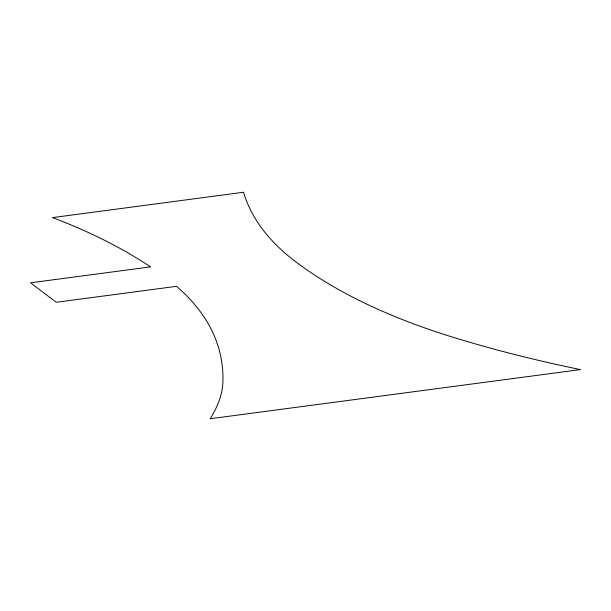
<?xml version="1.0" encoding="UTF-8"?>
<svg xmlns="http://www.w3.org/2000/svg" width="611" height="611" viewBox="0 0 611 611"><rect width="100%" height="100%" fill="white"/><g stroke="black" fill="none" stroke-linecap="round" stroke-linejoin="round"><path stroke-width="0.92" d="M243.529 192.251L52.615 217.592A1062.3 420.185 -12 0 1 150.497 266.877L30.55 282.809L56.288 302.285L176.518 286.322A678.279 268.29 -12 0 1 222.931 381.401A321.646 127.225 -12 0 1 210.161 418.749L580.45 369.594A1604.845 634.791 -12 0 1 454.248 337.631A1062.3 420.185 -12 0 1 295.273 261.416A678.279 268.29 -12 0 1 243.529 192.251"/></g></svg>
